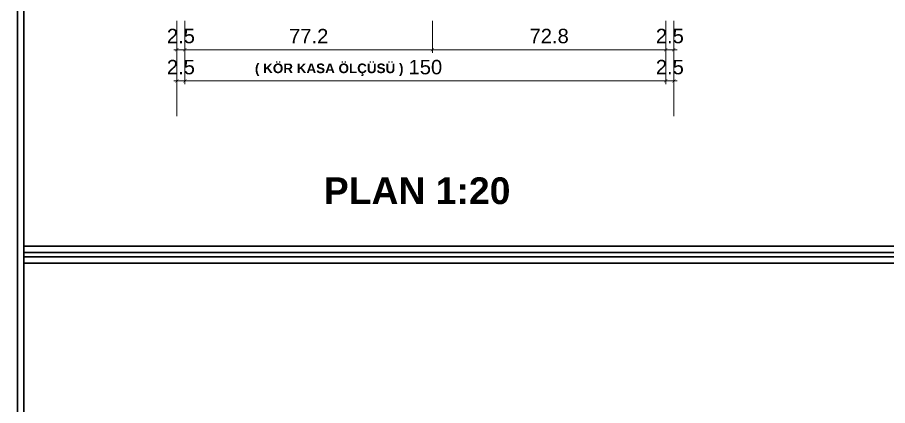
# Model space of a CAD drawing. Extents: x 386248 to 427517, y 4539405 to 4542296.
# Drawn here: x 414242 to 414920, y 4540935 to 4541238 of the extents above; entities that cross this region are included whole.
import ezdxf

# ---------------------------------------------------------------- set-up
doc = ezdxf.new("R2010")
doc.units = 0
for name, color, linetype, lineweight in [('olculer', 21, 'Continuous', 20), ('YAZI', 7, 'Continuous', 25), ('YAZILAR', 1, 'Continuous', 30)]:
    doc.layers.add(name, color=color, linetype=linetype, lineweight=lineweight)
doc.styles.add('PıNaR', font='')
doc.styles.get("Standard").update_dxf_attribs({"font": 'arial.ttf'})
doc.styles.get('PıNaR').set_extended_font_data('Times New Roman Tur')

# ---------------------------------------------------------------- blocks, each defined once
blk = doc.blocks.new('_ArchTick')
at = {"color": 0, "linetype": 'ByBlock', "const_width": 0.15}
blk.add_lwpolyline([(-0.5, -0.5), (0.5, 0.5)], dxfattribs=at)

msp = doc.modelspace()

# ---------------------------------------------------------------- linework, layer by layer
at = {"layer": 'olculer'}
for p, q in [((414366.29, 4541235.236, 50), (414366.29, 4541210.236, 50)), ((414372.54, 4541235.236, 50), (414372.54, 4541210.236, 50)), ((414372.54, 4541235.236, 50), (414372.54, 4541210.236, 50)), ((414565.559, 4541235.236, 50), (414565.559, 4541210.236, 50)), ((414565.584, 4541235.236, 50), (414565.584, 4541210.236, 50)), ((414747.54, 4541235.236, 50), (414747.54, 4541210.236, 50)), ((414747.54, 4541235.236, 50), (414747.54, 4541210.236, 50)), ((414753.79, 4541235.236, 50), (414753.79, 4541210.236, 50)), ((414366.29, 4541212.736, 50), (414363.79, 4541212.736, 50)), ((414372.54, 4541212.736, 50), (414366.29, 4541212.736, 50)), ((414366.29, 4541210.997, 50), (414366.29, 4541185.997, 50)), ((414372.54, 4541212.736, 50), (414375.04, 4541212.736, 50)), ((414565.559, 4541212.736, 50), (414372.54, 4541212.736, 50)), ((414372.54, 4541210.997, 50), (414372.54, 4541185.997, 50)), ((414372.54, 4541210.997, 50), (414372.54, 4541185.997, 50)), ((414565.584, 4541212.736, 50), (414747.54, 4541212.736, 50)), ((414747.54, 4541212.736, 50), (414745.04, 4541212.736, 50)), ((414747.54, 4541212.736, 50), (414753.79, 4541212.736, 50)), ((414747.54, 4541210.997, 50), (414747.54, 4541185.997, 50)), ((414747.54, 4541210.997, 50), (414747.54, 4541185.997, 50)), ((414753.79, 4541212.736, 50), (414756.29, 4541212.736, 50)), ((414753.79, 4541210.997, 50), (414753.79, 4541185.997, 50)), ((414366.29, 4541188.497, 50), (414363.79, 4541188.497, 50)), ((414372.54, 4541188.497, 50), (414366.29, 4541188.497, 50)), ((414372.54, 4541188.497, 50), (414747.54, 4541188.497, 50)), ((414372.54, 4541188.497, 50), (414375.04, 4541188.497, 50)), ((414747.54, 4541188.497, 50), (414745.04, 4541188.497, 50)), ((414747.54, 4541188.497, 50), (414753.79, 4541188.497, 50)), ((414753.79, 4541188.497, 50), (414756.29, 4541188.497, 50)), ((414366.29, 4541185.997, 50), (414366.29, 4541160.997, 50)), ((414753.79, 4541185.997, 50), (414753.79, 4541160.997, 50))]:
    msp.add_line(p, q, dxfattribs=at)
at = {"layer": 'YAZILAR', "color": 133, "ltscale": 5}
for p, q in [((414246.928, 4541059.645), (416066.074, 4541059.645)), ((414246.928, 4541054.645), (416066.074, 4541054.645)), ((414246.928, 4541051.246), (416066.074, 4541051.246)), ((414246.928, 4541046.246), (416066.074, 4541046.246))]:
    msp.add_line(p, q, dxfattribs=at)
for points in [[(414241.928, 4542285.7), (416071.074, 4542285.7), (416071.074, 4539411.988), (414241.928, 4539411.988)], [(414246.928, 4542280.7), (416066.074, 4542280.7), (416066.074, 4539416.988), (414246.928, 4539416.988)]]:
    msp.add_lwpolyline(points, close=True, dxfattribs=at)

# ---------------------------------------------------------------- block references
at = {"layer": 'olculer', "xscale": 2.5, "yscale": 2.5, "zscale": 2.5}
for p in [(414366.29, 4541212.736, 50), (414565.559, 4541212.736, 50), (414747.54, 4541212.736, 50), (414747.54, 4541212.736, 50), (414366.29, 4541188.497, 50), (414747.54, 4541188.497, 50), (414747.54, 4541188.497, 50)]:
    msp.add_blockref('_ArchTick', p, dxfattribs=at)
at = {"layer": 'olculer', "xscale": 2.5, "yscale": 2.5, "zscale": 2.5, "rotation": 179.9999999999899}
for p in [(414372.54, 4541212.736, 50), (414372.54, 4541212.736, 50), (414565.584, 4541212.736, 50), (414753.79, 4541212.736, 50), (414372.54, 4541188.497, 50), (414372.54, 4541188.497, 50), (414753.79, 4541188.497, 50)]:
    msp.add_blockref('_ArchTick', p, dxfattribs=at)

# ---------------------------------------------------------------- texts
at = {"layer": 'olculer', "char_height": 11.25, "attachment_point": 5}
for s, insert in [('\\A1;2.5', (414369.415, 4541223.361, 50)), ('\\A1;77.2', (414469.05, 4541223.361, 50)), ('\\A1;72.8', (414656.562, 4541223.361, 50)), ('\\A1;2.5', (414750.665, 4541223.361, 50)), ('\\A1;2.5', (414369.415, 4541199.122, 50)), ('\\A1;150', (414560.04, 4541199.122, 50)), ('\\A1;2.5', (414750.665, 4541199.122, 50))]:
    msp.add_mtext(s, dxfattribs=dict(at, insert=insert))
at = {"layer": 'YAZI', "attachment_point": 1, "style": 'PıNaR'}
for s, insert, char_height, width in [('\\fArial|b1|i0|c162|p34;( KÖR KASA ÖLÇÜSÜ )', (414427.145, 4541201.978, 50), 7.5, 4378.475), ('\\fArial|b1|i0|c162|p34;PLAN 1:20', (414480.836, 4541113.193, 50), 20.8325, 4383.475)]:
    msp.add_mtext(s, dxfattribs=dict(at, insert=insert, char_height=char_height, width=width))

doc.saveas('drawing.dxf')
